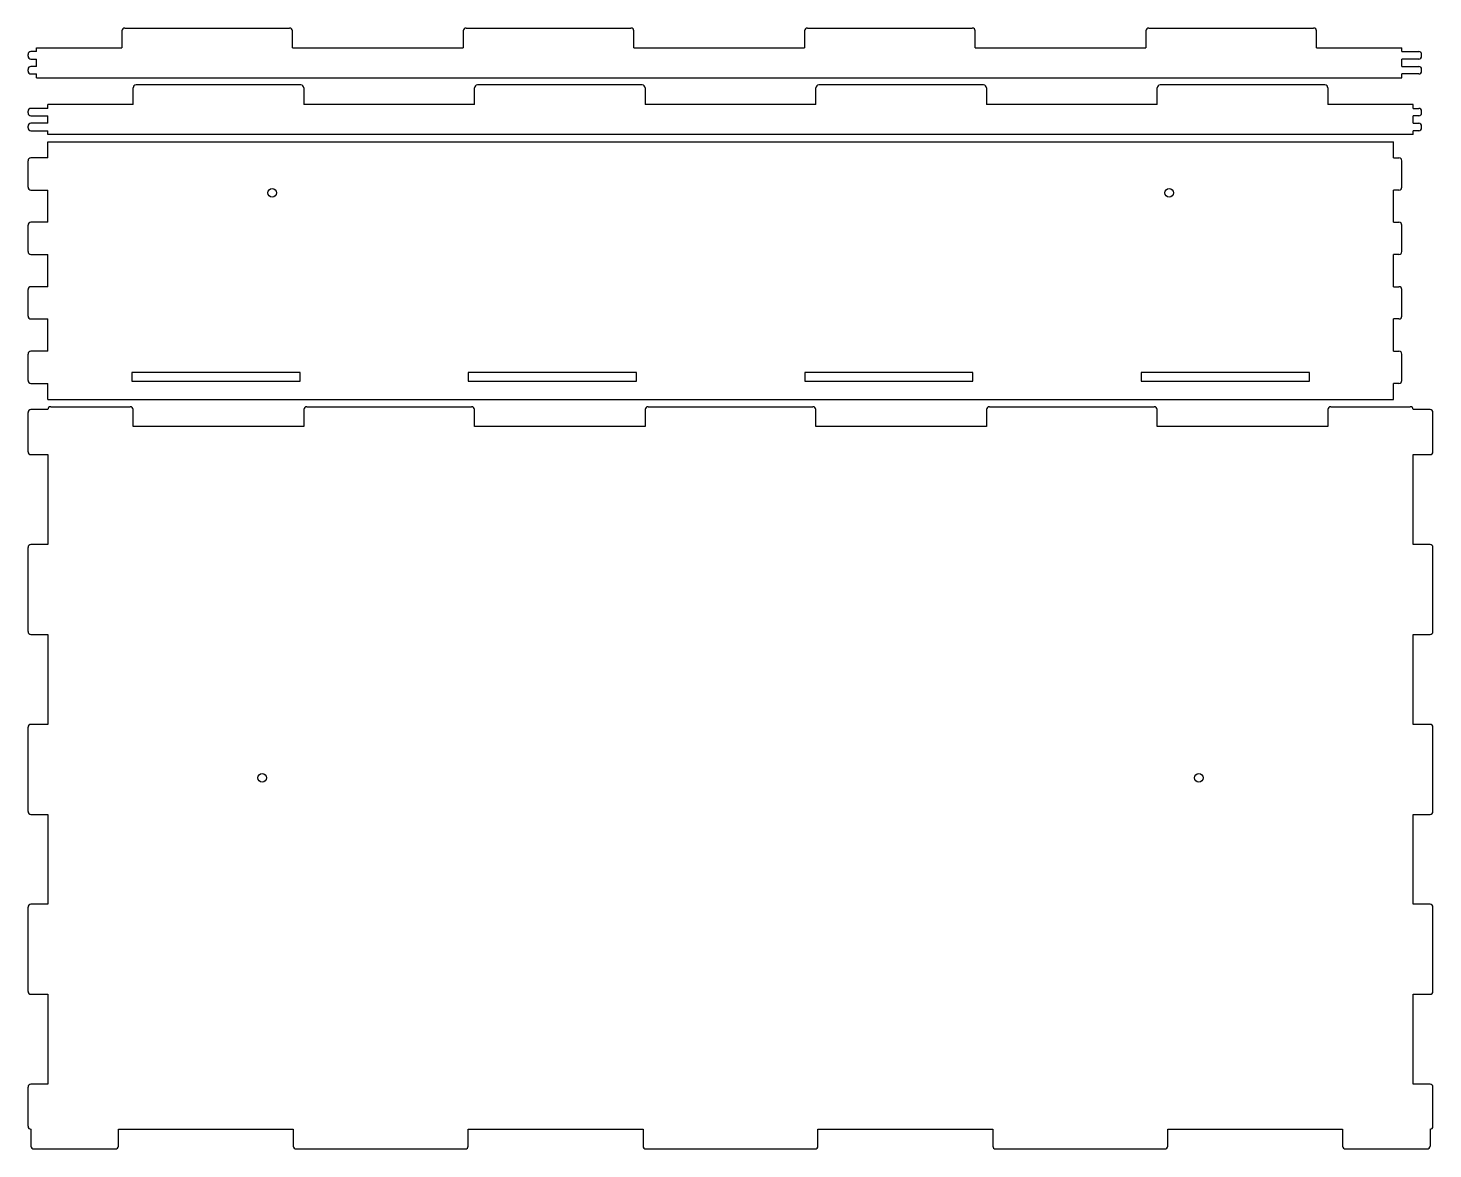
# Model space of a CAD drawing. Header units: millimetres. Extents: x 0 to 969, y 0 to 773.
import ezdxf

# ---------------------------------------------------------------- set-up
doc = ezdxf.new("R2010")
doc.units = ezdxf.units.MM
doc.layers.add('SheetCutProfiles', color=7, linetype='CONTINUOUS')

msp = doc.modelspace()

# ---------------------------------------------------------------- linework, layer by layer
at = {"layer": 'SheetCutProfiles'}
for p, q in [((64.675, 771.2), (64.675, 759.6)), ((66.675, 773.2), (180.425, 773.2)), ((182.425, 759.6), (182.425, 771.2)), ((300.175, 771.2), (300.175, 759.6)), ((302.175, 773.2), (415.925, 773.2)), ((417.925, 759.6), (417.925, 771.2)), ((535.675, 771.2), (535.675, 759.6)), ((537.675, 773.2), (651.425, 773.2)), ((653.425, 759.6), (653.425, 771.2)), ((771.175, 771.2), (771.175, 759.6)), ((773.175, 773.2), (886.925, 773.2)), ((888.925, 759.6), (888.925, 771.2)), ((5.8, 757.025), (2, 757.025)), ((5.8, 759.6), (64.675, 759.6)), ((5.8, 757.025), (5.8, 759.6)), ((182.425, 759.6), (300.175, 759.6)), ((417.925, 759.6), (535.675, 759.6)), ((653.425, 759.6), (771.175, 759.6)), ((888.925, 759.6), (947.8, 759.6)), ((947.8, 757.025), (947.8, 759.6)), ((947.8, 757.025), (959.4, 757.025)), ((0, 753.875), (0, 755.025)), ((2, 751.875), (5.8, 751.875)), ((5.8, 746.725), (2, 746.725)), ((5.8, 746.725), (5.8, 751.875)), ((947.8, 746.725), (947.8, 751.875)), ((959.4, 751.875), (947.8, 751.875)), ((947.8, 746.725), (959.4, 746.725)), ((961.4, 753.875), (961.4, 755.025)), ((0, 743.575), (0, 744.725)), ((2, 741.575), (5.8, 741.575)), ((5.8, 739), (5.8, 741.575)), ((5.8, 739), (947.8, 739)), ((947.8, 739), (947.8, 741.575)), ((959.4, 741.575), (947.8, 741.575)), ((961.4, 743.575), (961.4, 744.725)), ((72.475, 720.4), (72.475, 732)), ((188.225, 734), (74.475, 734)), ((190.225, 732), (190.225, 720.4)), ((307.975, 720.4), (307.975, 732)), ((423.725, 734), (309.975, 734)), ((425.725, 732), (425.725, 720.4)), ((543.475, 720.4), (543.475, 732)), ((659.225, 734), (545.475, 734)), ((661.225, 732), (661.225, 720.4)), ((778.975, 720.4), (778.975, 732)), ((894.725, 734), (780.975, 734)), ((896.725, 732), (896.725, 720.4)), ((13.6, 717.825), (2, 717.825)), ((13.6, 717.825), (13.6, 720.4)), ((72.475, 720.4), (13.6, 720.4)), ((307.975, 720.4), (190.225, 720.4)), ((543.475, 720.4), (425.725, 720.4)), ((778.975, 720.4), (661.225, 720.4)), ((955.6, 720.4), (896.725, 720.4)), ((955.6, 717.825), (955.6, 720.4)), ((955.6, 717.825), (959.4, 717.825)), ((0, 714.675), (0, 715.825)), ((2, 712.675), (13.6, 712.675)), ((13.6, 707.525), (2, 707.525)), ((13.6, 707.525), (13.6, 712.675)), ((959.4, 712.675), (955.6, 712.675)), ((955.6, 707.525), (955.6, 712.675)), ((955.6, 707.525), (959.4, 707.525)), ((961.4, 714.675), (961.4, 715.825)), ((0, 704.375), (0, 705.525)), ((2, 702.375), (13.6, 702.375)), ((13.6, 699.8), (13.6, 702.375)), ((955.6, 699.8), (13.6, 699.8)), ((959.4, 702.375), (955.6, 702.375)), ((955.6, 699.8), (955.6, 702.375)), ((961.4, 704.375), (961.4, 705.525)), ((13.6, 694.8), (942, 694.8)), ((13.6, 683.6875), (13.6, 694.8)), ((942, 683.6875), (942, 694.8)), ((0, 663.4625), (0, 681.6875)), ((13.6, 683.6875), (2, 683.6875)), ((942, 683.6875), (945.8, 683.6875)), ((947.8, 663.4625), (947.8, 681.6875)), ((2, 661.4625), (13.6, 661.4625)), ((13.6, 639.2375), (13.6, 661.4625)), ((942, 639.2375), (942, 661.4625)), ((945.8, 661.4625), (942, 661.4625)), ((0, 619.0125), (0, 637.2375)), ((13.6, 639.2375), (2, 639.2375)), ((942, 639.2375), (945.8, 639.2375)), ((947.8, 619.0125), (947.8, 637.2375)), ((2, 617.0125), (13.6, 617.0125)), ((13.6, 594.7875), (13.6, 617.0125)), ((942, 594.7875), (942, 617.0125)), ((945.8, 617.0125), (942, 617.0125)), ((0, 574.5625), (0, 592.7875)), ((13.6, 594.7875), (2, 594.7875)), ((942, 594.7875), (945.8, 594.7875)), ((947.8, 574.5625), (947.8, 592.7875)), ((2, 572.5625), (13.6, 572.5625)), ((13.6, 550.3375), (13.6, 572.5625)), ((942, 550.3375), (942, 572.5625)), ((945.8, 572.5625), (942, 572.5625)), ((0, 530.1125), (0, 548.3375)), ((13.6, 550.3375), (2, 550.3375)), ((942, 550.3375), (945.8, 550.3375)), ((947.8, 530.1125), (947.8, 548.3375)), ((187.675, 535.5), (71.625, 535.5)), ((71.625, 535.5), (71.625, 529.7)), ((187.675, 529.7), (187.675, 535.5)), ((419.775, 535.5), (303.725, 535.5)), ((303.725, 535.5), (303.725, 529.7)), ((419.775, 529.7), (419.775, 535.5)), ((651.875, 535.5), (535.825, 535.5)), ((535.825, 535.5), (535.825, 529.7)), ((651.875, 529.7), (651.875, 535.5)), ((883.975, 535.5), (767.925, 535.5)), ((767.925, 535.5), (767.925, 529.7)), ((883.975, 529.7), (883.975, 535.5)), ((2, 528.1125), (13.6, 528.1125)), ((13.6, 517), (13.6, 528.1125)), ((71.625, 529.7), (187.675, 529.7)), ((303.725, 529.7), (419.775, 529.7)), ((535.825, 529.7), (651.875, 529.7)), ((767.925, 529.7), (883.975, 529.7)), ((942, 517), (942, 528.1125)), ((945.8, 528.1125), (942, 528.1125)), ((13.6, 517), (942, 517)), ((0, 480.975), (0, 508)), ((13.6, 510), (2, 510)), ((15.6, 512), (70.475, 512)), ((72.475, 498.4), (72.475, 510)), ((190.225, 510), (190.225, 498.4)), ((192.225, 512), (305.975, 512)), ((307.975, 498.4), (307.975, 510)), ((425.725, 510), (425.725, 498.4)), ((427.725, 512), (541.475, 512)), ((543.475, 498.4), (543.475, 510)), ((661.225, 510), (661.225, 498.4)), ((663.225, 512), (776.975, 512)), ((778.975, 498.4), (778.975, 510)), ((896.725, 510), (896.725, 498.4)), ((898.725, 512), (953.6, 512)), ((967.2, 510), (955.6, 510)), ((969.2, 480.975), (969.2, 508)), ((190.225, 498.4), (72.475, 498.4)), ((425.725, 498.4), (307.975, 498.4)), ((661.225, 498.4), (543.475, 498.4)), ((896.725, 498.4), (778.975, 498.4)), ((2, 478.975), (13.6, 478.975)), ((13.6, 478.975), (13.6, 416.925)), ((955.6, 478.975), (967.2, 478.975)), ((955.6, 416.925), (955.6, 478.975)), ((13.6, 416.925), (2, 416.925)), ((967.2, 416.925), (955.6, 416.925)), ((0, 356.875), (0, 414.925)), ((969.2, 356.875), (969.2, 414.925)), ((2, 354.875), (13.6, 354.875)), ((13.6, 354.875), (13.6, 292.825)), ((955.6, 354.875), (967.2, 354.875)), ((955.6, 292.825), (955.6, 354.875)), ((0, 232.775), (0, 290.825)), ((13.6, 292.825), (2, 292.825)), ((967.2, 292.825), (955.6, 292.825)), ((969.2, 232.775), (969.2, 290.825)), ((2, 230.775), (13.6, 230.775)), ((13.6, 230.775), (13.6, 168.725)), ((955.6, 230.775), (967.2, 230.775)), ((955.6, 168.725), (955.6, 230.775)), ((0, 108.675), (0, 166.725)), ((13.6, 168.725), (2, 168.725)), ((967.2, 168.725), (955.6, 168.725)), ((969.2, 108.675), (969.2, 166.725)), ((2, 106.675), (13.6, 106.675)), ((13.6, 106.675), (13.6, 44.625)), ((955.6, 106.675), (967.2, 106.675)), ((955.6, 44.625), (955.6, 106.675)), ((0, 15.6), (0, 42.625)), ((13.6, 44.625), (2, 44.625)), ((967.2, 44.625), (955.6, 44.625)), ((969.2, 15.6), (969.2, 42.625)), ((2, 13.6), (2, 2)), ((62.325, 13.6), (182.975, 13.6)), ((62.325, 2), (62.325, 13.6)), ((182.975, 13.6), (182.975, 2)), ((303.625, 13.6), (424.275, 13.6)), ((303.625, 2), (303.625, 13.6)), ((424.275, 13.6), (424.275, 2)), ((544.925, 13.6), (665.575, 13.6)), ((544.925, 2), (544.925, 13.6)), ((665.575, 13.6), (665.575, 2)), ((786.225, 13.6), (906.875, 13.6)), ((786.225, 2), (786.225, 13.6)), ((906.875, 13.6), (906.875, 2)), ((967.2, 13.6), (967.2, 2)), ((4, 0), (60.325, 0)), ((184.975, 0), (301.625, 0)), ((426.275, 0), (542.925, 0)), ((667.575, 0), (784.225, 0)), ((908.875, 0), (965.2, 0))]:
    msp.add_line(p, q, dxfattribs=at)
for centre in [(168.3333, 659.6), (787.2667, 659.6), (161.5333, 256), (807.6667, 256)]:
    msp.add_circle(centre, 3, dxfattribs=at)
for centre, start, end in [((66.675, 771.2), 90, 180), ((180.425, 771.2), 0, 90), ((302.175, 771.2), 90, 180), ((415.925, 771.2), 0, 90), ((537.675, 771.2), 90, 180), ((651.425, 771.2), 0, 90), ((773.175, 771.2), 90, 180), ((886.925, 771.2), 0, 90), ((2, 755.025), 90, 180), ((959.4, 755.025), 0, 90), ((2, 753.875), 180, -90), ((2, 744.725), 90, 180), ((959.4, 753.875), -90, 0), ((959.4, 744.725), 0, 90), ((2, 743.575), 180, -90), ((959.4, 743.575), -90, 0), ((74.475, 732), 90, 180), ((188.225, 732), 0, 90), ((309.975, 732), 90, 180), ((423.725, 732), 0, 90), ((545.475, 732), 90, 180), ((659.225, 732), 0, 90), ((780.975, 732), 90, 180), ((894.725, 732), 0, 90), ((2, 715.825), 90, 180), ((959.4, 715.825), 0, 90), ((2, 714.675), 180, -90), ((2, 705.525), 90, 180), ((959.4, 714.675), -90, 0), ((959.4, 705.525), 0, 90), ((2, 704.375), 180, -90), ((959.4, 704.375), -90, 0), ((2, 681.6875), 90, 180), ((945.8, 681.6875), 0, 90), ((2, 663.4625), 180, -90), ((945.8, 663.4625), -90, 0), ((2, 637.2375), 90, 180), ((945.8, 637.2375), 0, 90), ((2, 619.0125), 180, -90), ((945.8, 619.0125), -90, 0), ((2, 592.7875), 90, 180), ((945.8, 592.7875), 0, 90), ((2, 574.5625), 180, -90), ((945.8, 574.5625), -90, 0), ((2, 548.3375), 90, 180), ((945.8, 548.3375), 0, 90), ((2, 530.1125), 180, -90), ((945.8, 530.1125), -90, 0), ((2, 508), 90, 180), ((15.6, 510), 90, 180), ((70.475, 510), 0, 90), ((192.225, 510), 90, 180), ((305.975, 510), 0, 90), ((427.725, 510), 90, 180), ((541.475, 510), 0, 90), ((663.225, 510), 90, 180), ((776.975, 510), 0, 90), ((898.725, 510), 90, 180), ((953.6, 510), 0, 90), ((967.2, 508), 0, 90), ((2, 480.975), 180, -90), ((967.2, 480.975), -90, 0), ((2, 414.925), 90, 180), ((967.2, 414.925), 0, 90), ((2, 356.875), 180, -90), ((967.2, 356.875), -90, 0), ((2, 290.825), 90, 180), ((967.2, 290.825), 0, 90), ((2, 232.775), 180, -90), ((967.2, 232.775), -90, 0), ((2, 166.725), 90, 180), ((967.2, 166.725), 0, 90), ((2, 108.675), 180, -90), ((967.2, 108.675), -90, 0), ((2, 42.625), 90, 180), ((967.2, 42.625), 0, 90), ((2, 15.6), 180, -90), ((967.2, 15.6), -90, 0), ((4, 2), 180, -90), ((60.325, 2), -90, 0), ((184.975, 2), 180, -90), ((301.625, 2), -90, 0), ((426.275, 2), 180, -90), ((542.925, 2), -90, 0), ((667.575, 2), 180, -90), ((784.225, 2), -90, 0), ((908.875, 2), 180, -90), ((965.2, 2), -90, 0)]:
    msp.add_arc(centre, 2, start, end, dxfattribs=at)

doc.saveas('drawing.dxf')
